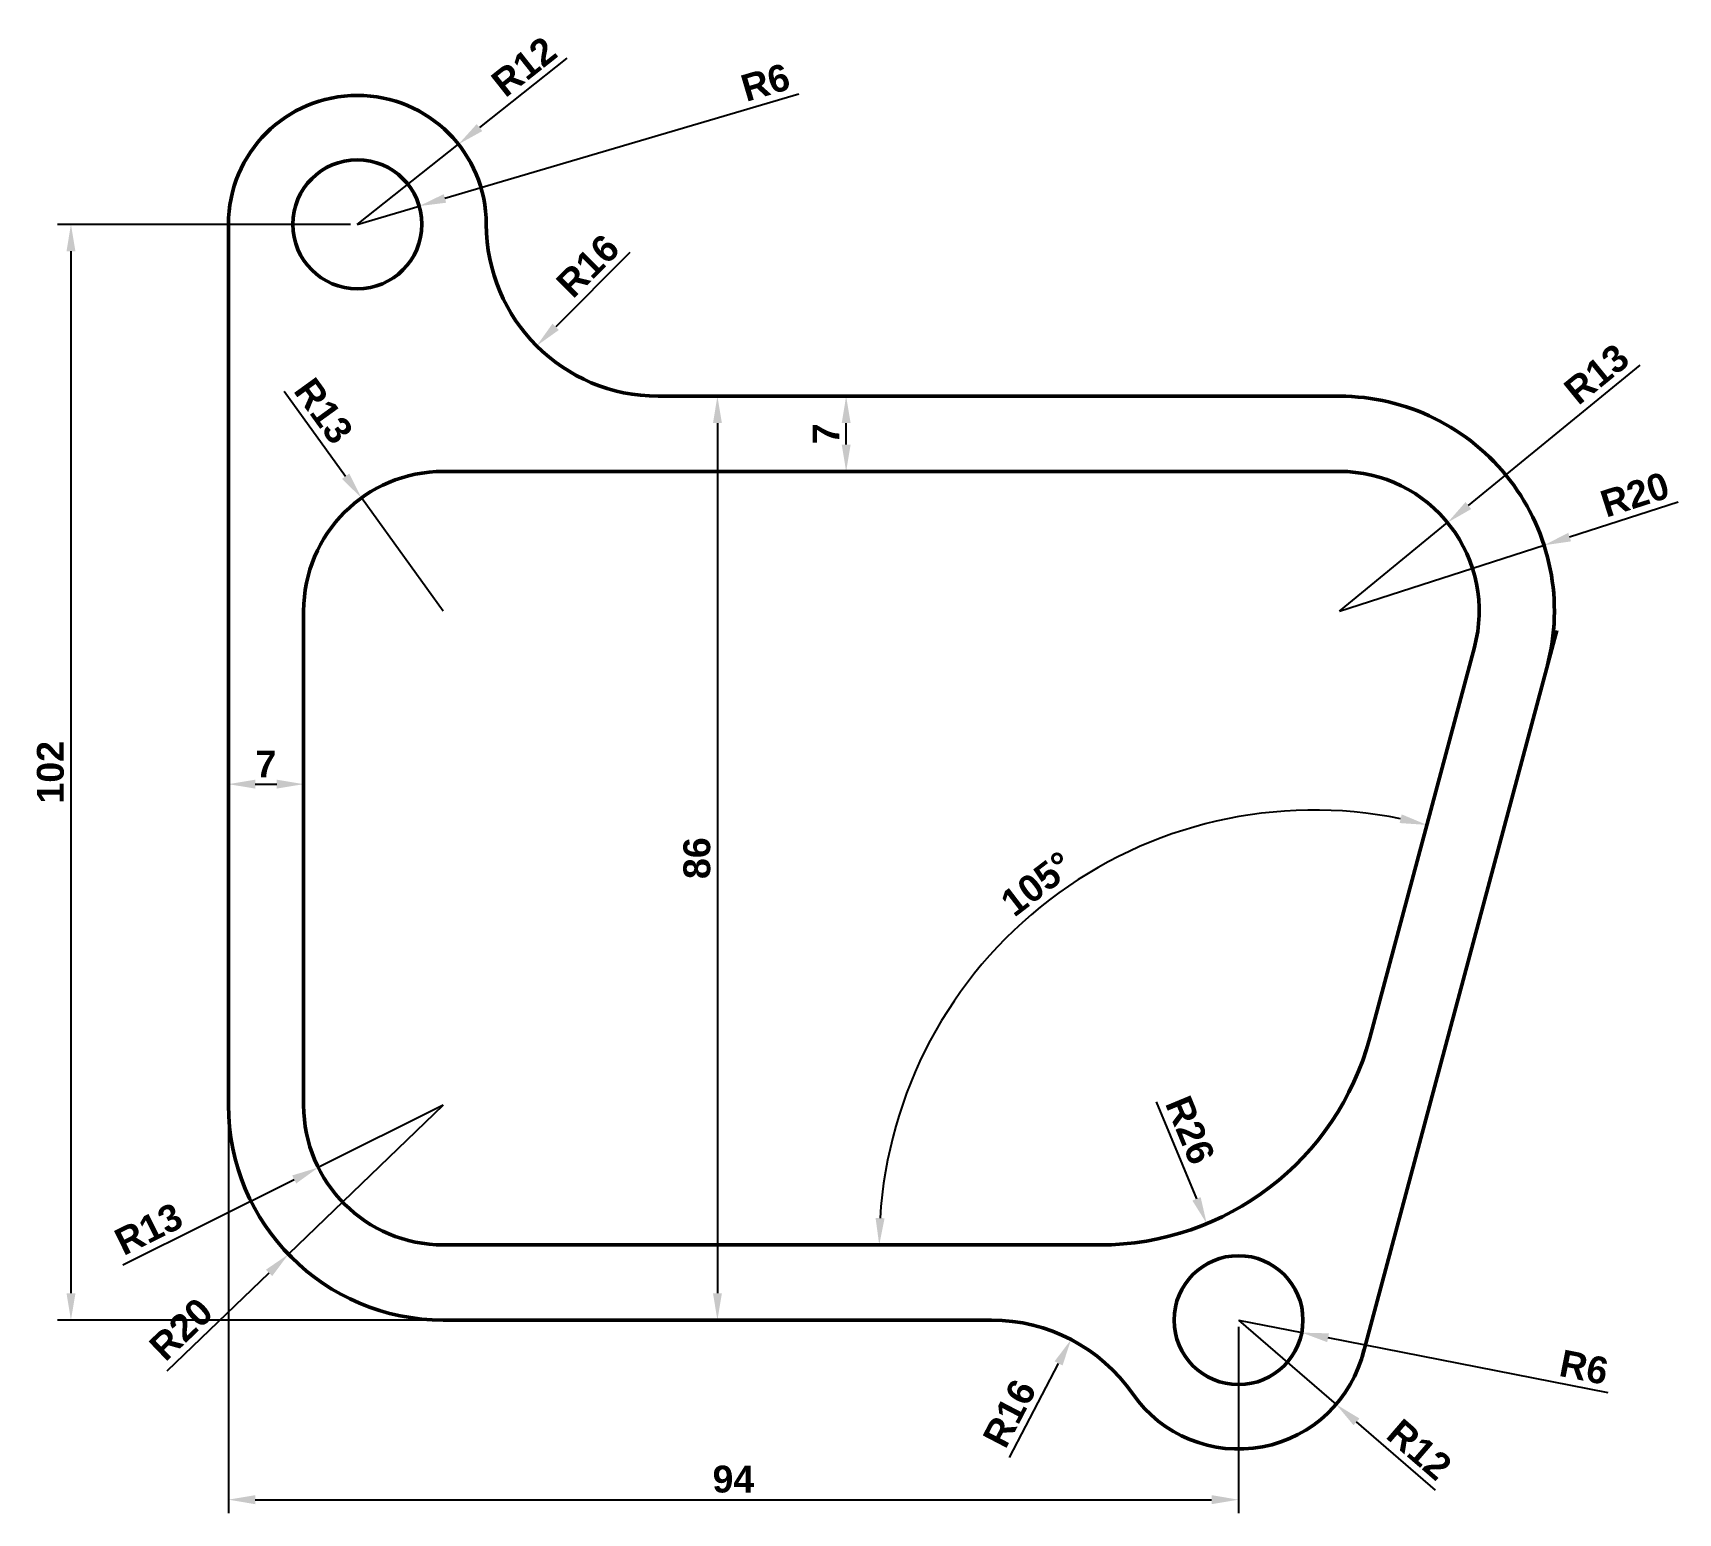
# Model space of a CAD drawing. Header units: millimetres. Extents: x -80 to 2390, y -80 to 2523.
# Drawn here: x 890.5 to 1043.6, y 2345 to 2482.7 of the extents above.
import ezdxf

# ---------------------------------------------------------------- set-up
doc = ezdxf.new("R2010")
doc.units = ezdxf.units.MM
doc.layers.add('Kesik kesik', color=7, linetype='Continuous', lineweight=50)
doc.styles.get("Standard").update_dxf_attribs({"font": 'arialbd.ttf'})
doc.dimstyles.new('ISO-25', dxfattribs={"dimtxt": 2.5, "dimasz": 2.5, "dimexe": 1.25, "dimexo": 0.625, "dimtad": 1, "dimtxsty": 'Standard', "dimcen": 2.5, "dimadec": 0, "dimazin": 0, "dimtfac": 1, "dimtmove": 0, "dimatfit": 3, "dimfxl": 1, "dimarcsym": 0})

# ---------------------------------------------------------------- blocks, each defined once
blk = doc.blocks.new('*D28')
at = {"layer": 'Defpoints', "color": 0, "transparency": 16777216}
for p in [(1024.67, 2425.55), (995.92, 2407.95), (1014.92, 2389.18), (928.71, 2369.91), (989.81, 2369.91)]:
    blk.add_point(p, dxfattribs=at)
at = {"layer": 'Kesik kesik', "color": 0, "lineweight": -2, "transparency": 16777216}
blk.add_arc((1009.76, 2369.91), 40.48, 78.5393, 176.4607, dxfattribs=at)
at = {"layer": 'Kesik kesik', "color": 0, "transparency": 16777216}
for points in [[(1017.9, 2409.99), (1017.71, 2409.18), (1020.24, 2409.01)], [(969.78, 2372.4), (968.94, 2372.42), (969.28, 2369.91)]]:
    blk.add_solid(points, dxfattribs=at)
at = {"layer": 'Kesik kesik', "color": 0, "transparency": 16777216, "insert": (983.96, 2403.53), "char_height": 2.5, "attachment_point": 5, "rotation": 37.5}
blk.add_mtext('105°', dxfattribs=at)
blk = doc.blocks.new('*D29')
at = {"layer": 'Defpoints', "color": 0, "transparency": 16777216}
for p in [(926.47, 2466.61), (920.71, 2464.91)]:
    blk.add_point(p, dxfattribs=at)
at = {"layer": 'Kesik kesik', "color": 0, "lineweight": -2, "transparency": 16777216}
for p, q in [((961.79, 2477.04), (928.87, 2467.32)), ((920.71, 2464.91), (926.47, 2466.61))]:
    blk.add_line(p, q, dxfattribs=at)
at = {"layer": 'Kesik kesik', "color": 0, "transparency": 16777216}
blk.add_solid([(928.75, 2467.72), (928.98, 2466.92), (926.47, 2466.61)], dxfattribs=at)
at = {"layer": 'Kesik kesik', "color": 0, "transparency": 16777216, "insert": (958.69, 2478.11), "char_height": 2.5, "attachment_point": 5, "rotation": 16.4543}
blk.add_mtext('R6', dxfattribs=at)
blk = doc.blocks.new('*D30')
at = {"layer": 'Defpoints', "color": 0, "transparency": 16777216}
for p in [(930.12, 2472.36), (920.71, 2464.91)]:
    blk.add_point(p, dxfattribs=at)
at = {"layer": 'Kesik kesik', "color": 0, "lineweight": -2, "transparency": 16777216}
for p, q in [((940.22, 2480.37), (932.08, 2473.92)), ((920.71, 2464.91), (930.12, 2472.36))]:
    blk.add_line(p, q, dxfattribs=at)
at = {"layer": 'Kesik kesik', "color": 0, "transparency": 16777216}
blk.add_solid([(931.82, 2474.24), (932.34, 2473.59), (930.12, 2472.36)], dxfattribs=at)
at = {"layer": 'Kesik kesik', "color": 0, "transparency": 16777216, "insert": (936.22, 2479.6), "char_height": 2.5, "attachment_point": 5, "rotation": 38.394}
blk.add_mtext('R12', dxfattribs=at)
blk = doc.blocks.new('*D31')
at = {"layer": 'Defpoints', "color": 0, "transparency": 16777216}
for p in [(921.09, 2439.44), (928.71, 2428.91)]:
    blk.add_point(p, dxfattribs=at)
at = {"layer": 'Kesik kesik', "color": 0, "lineweight": -2, "transparency": 16777216}
for p, q in [((913.91, 2449.37), (919.62, 2441.47)), ((928.71, 2428.91), (921.09, 2439.44))]:
    blk.add_line(p, q, dxfattribs=at)
at = {"layer": 'Kesik kesik', "color": 0, "transparency": 16777216}
blk.add_solid([(919.96, 2441.71), (919.29, 2441.22), (921.09, 2439.44)], dxfattribs=at)
at = {"layer": 'Kesik kesik', "color": 0, "transparency": 16777216, "insert": (917.57, 2447.54), "char_height": 2.5, "attachment_point": 5, "rotation": 305.9027}
blk.add_mtext('R13', dxfattribs=at)
blk = doc.blocks.new('*D32')
at = {"layer": 'Defpoints', "color": 0, "transparency": 16777216}
for p in [(928.71, 2382.91), (917.08, 2377.12)]:
    blk.add_point(p, dxfattribs=at)
at = {"layer": 'Kesik kesik', "color": 0, "lineweight": -2, "transparency": 16777216}
for p, q in [((928.71, 2382.91), (917.08, 2377.12)), ((898.89, 2368.07), (914.84, 2376.01))]:
    blk.add_line(p, q, dxfattribs=at)
at = {"layer": 'Kesik kesik', "color": 0, "transparency": 16777216}
blk.add_solid([(914.65, 2376.38), (915.02, 2375.63), (917.08, 2377.12)], dxfattribs=at)
at = {"layer": 'Kesik kesik', "color": 0, "transparency": 16777216, "insert": (901.29, 2371.39), "char_height": 2.5, "attachment_point": 5, "rotation": 26.4604}
blk.add_mtext('R13', dxfattribs=at)
blk = doc.blocks.new('*D33')
at = {"layer": 'Defpoints', "color": 0, "transparency": 16777216}
for p in [(928.71, 2382.91), (914.3, 2369.04)]:
    blk.add_point(p, dxfattribs=at)
at = {"layer": 'Kesik kesik', "color": 0, "lineweight": -2, "transparency": 16777216}
for p, q in [((928.71, 2382.91), (914.3, 2369.04)), ((903.02, 2358.19), (912.5, 2367.31))]:
    blk.add_line(p, q, dxfattribs=at)
at = {"layer": 'Kesik kesik', "color": 0, "transparency": 16777216}
blk.add_solid([(912.21, 2367.61), (912.79, 2367.01), (914.3, 2369.04)], dxfattribs=at)
at = {"layer": 'Kesik kesik', "color": 0, "transparency": 16777216, "insert": (904.31, 2362.07), "char_height": 2.5, "attachment_point": 5, "rotation": 43.9005}
blk.add_mtext('R20', dxfattribs=at)
blk = doc.blocks.new('*D34')
at = {"layer": 'Defpoints', "color": 0, "transparency": 16777216}
for p in [(987.13, 2361.1), (979.74, 2346.91)]:
    blk.add_point(p, dxfattribs=at)
at = {"layer": 'Kesik kesik', "color": 0, "lineweight": -2, "transparency": 16777216}
blk.add_line((981.41, 2350.13), (985.97, 2358.89), dxfattribs=at)
at = {"layer": 'Kesik kesik', "color": 0, "transparency": 16777216}
blk.add_solid([(985.6, 2359.08), (986.34, 2358.69), (987.13, 2361.1)], dxfattribs=at)
at = {"layer": 'Kesik kesik', "color": 0, "transparency": 16777216, "insert": (981.41, 2354.23), "char_height": 2.5, "attachment_point": 5, "rotation": 62.4855}
blk.add_mtext('R16', dxfattribs=at)
blk = doc.blocks.new('*D35')
at = {"layer": 'Defpoints', "color": 0, "transparency": 16777216}
for p in [(1002.71, 2362.91), (1008.6, 2361.75)]:
    blk.add_point(p, dxfattribs=at)
at = {"layer": 'Kesik kesik', "color": 0, "lineweight": -2, "transparency": 16777216}
for p, q in [((1002.71, 2362.91), (1008.6, 2361.75)), ((1037.11, 2356.14), (1011.05, 2361.27))]:
    blk.add_line(p, q, dxfattribs=at)
at = {"layer": 'Kesik kesik', "color": 0, "transparency": 16777216}
blk.add_solid([(1011.13, 2361.68), (1010.97, 2360.86), (1008.6, 2361.75)], dxfattribs=at)
at = {"layer": 'Kesik kesik', "color": 0, "transparency": 16777216, "insert": (1034.86, 2358.52), "char_height": 2.5, "attachment_point": 5, "rotation": 348.8666}
blk.add_mtext('R6', dxfattribs=at)
blk = doc.blocks.new('*D36')
at = {"layer": 'Defpoints', "color": 0, "transparency": 16777216}
for p in [(1002.71, 2362.91), (1011.8, 2355.07)]:
    blk.add_point(p, dxfattribs=at)
at = {"layer": 'Kesik kesik', "color": 0, "lineweight": -2, "transparency": 16777216}
for p, q in [((1002.71, 2362.91), (1011.8, 2355.07)), ((1021.06, 2347.09), (1013.69, 2353.44))]:
    blk.add_line(p, q, dxfattribs=at)
at = {"layer": 'Kesik kesik', "color": 0, "transparency": 16777216}
blk.add_solid([(1013.97, 2353.76), (1013.42, 2353.13), (1011.8, 2355.07)], dxfattribs=at)
at = {"layer": 'Kesik kesik', "color": 0, "transparency": 16777216, "insert": (1019.55, 2350.87), "char_height": 2.5, "attachment_point": 5, "rotation": 319.2232}
blk.add_mtext('R12', dxfattribs=at)
blk = doc.blocks.new('*D37')
at = {"layer": 'Defpoints', "color": 0, "transparency": 16777216}
for p in [(1022.17, 2437.15), (1012.11, 2428.91)]:
    blk.add_point(p, dxfattribs=at)
at = {"layer": 'Kesik kesik', "color": 0, "lineweight": -2, "transparency": 16777216}
for p, q in [((1040.05, 2451.8), (1024.1, 2438.73)), ((1012.11, 2428.91), (1022.17, 2437.15))]:
    blk.add_line(p, q, dxfattribs=at)
at = {"layer": 'Kesik kesik', "color": 0, "transparency": 16777216}
blk.add_solid([(1023.84, 2439.06), (1024.37, 2438.41), (1022.17, 2437.15)], dxfattribs=at)
at = {"layer": 'Kesik kesik', "color": 0, "transparency": 16777216, "insert": (1036.04, 2450.97), "char_height": 2.5, "attachment_point": 5, "rotation": 39.322}
blk.add_mtext('R13', dxfattribs=at)
blk = doc.blocks.new('*D38')
at = {"layer": 'Defpoints', "color": 0, "transparency": 16777216}
for p in [(1031.15, 2435.04), (1012.11, 2428.91)]:
    blk.add_point(p, dxfattribs=at)
at = {"layer": 'Kesik kesik', "color": 0, "lineweight": -2, "transparency": 16777216}
for p, q in [((1043.62, 2439.05), (1033.53, 2435.8)), ((1012.11, 2428.91), (1031.15, 2435.04))]:
    blk.add_line(p, q, dxfattribs=at)
at = {"layer": 'Kesik kesik', "color": 0, "transparency": 16777216}
blk.add_solid([(1033.4, 2436.2), (1033.66, 2435.4), (1031.15, 2435.04)], dxfattribs=at)
at = {"layer": 'Kesik kesik', "color": 0, "transparency": 16777216, "insert": (1039.6, 2439.75), "char_height": 2.5, "attachment_point": 5, "rotation": 17.829}
blk.add_mtext('R20', dxfattribs=at)
blk = doc.blocks.new('*D39')
at = {"layer": 'Defpoints', "color": 0, "transparency": 16777216}
for p in [(948.71, 2464.91), (937.4, 2453.6)]:
    blk.add_point(p, dxfattribs=at)
at = {"layer": 'Kesik kesik', "color": 0, "lineweight": -2, "transparency": 16777216}
blk.add_line((946.08, 2462.28), (939.17, 2455.37), dxfattribs=at)
at = {"layer": 'Kesik kesik', "color": 0, "transparency": 16777216}
blk.add_solid([(938.87, 2455.66), (939.46, 2455.07), (937.4, 2453.6)], dxfattribs=at)
at = {"layer": 'Kesik kesik', "color": 0, "transparency": 16777216, "insert": (942.16, 2461.05), "char_height": 2.5, "attachment_point": 5, "rotation": 45}
blk.add_mtext('R16', dxfattribs=at)
blk = doc.blocks.new('*D40')
at = {"layer": 'Defpoints', "color": 0, "transparency": 16777216}
for p in [(989.81, 2395.91), (999.76, 2371.89)]:
    blk.add_point(p, dxfattribs=at)
at = {"layer": 'Kesik kesik', "color": 0, "lineweight": -2, "transparency": 16777216}
blk.add_line((995.06, 2383.23), (998.8, 2374.2), dxfattribs=at)
at = {"layer": 'Kesik kesik', "color": 0, "transparency": 16777216}
blk.add_solid([(999.19, 2374.36), (998.42, 2374.04), (999.76, 2371.89)], dxfattribs=at)
at = {"layer": 'Kesik kesik', "color": 0, "transparency": 16777216, "insert": (998.21, 2380.6), "char_height": 2.5, "attachment_point": 5, "rotation": 292.4964}
blk.add_mtext('R26', dxfattribs=at)
blk = doc.blocks.new('*D41')
at = {"layer": 'Defpoints', "color": 0, "transparency": 16777216}
for p in [(920.71, 2464.91), (894.06, 2362.91), (928.71, 2362.91)]:
    blk.add_point(p, dxfattribs=at)
at = {"layer": 'Kesik kesik', "color": 0, "lineweight": -2, "transparency": 16777216}
for p, q in [((920.09, 2464.91), (892.81, 2464.91)), ((894.06, 2462.41), (894.06, 2365.41)), ((928.09, 2362.91), (892.81, 2362.91))]:
    blk.add_line(p, q, dxfattribs=at)
at = {"layer": 'Kesik kesik', "color": 0, "transparency": 16777216}
for points in [[(893.65, 2462.41), (894.48, 2462.41), (894.06, 2464.91)], [(893.65, 2365.41), (894.48, 2365.41), (894.06, 2362.91)]]:
    blk.add_solid(points, dxfattribs=at)
at = {"layer": 'Kesik kesik', "color": 0, "transparency": 16777216, "insert": (892.16, 2413.91), "char_height": 2.5, "attachment_point": 5, "rotation": 90}
blk.add_mtext('102', dxfattribs=at)
blk = doc.blocks.new('*D42')
at = {"layer": 'Defpoints', "color": 0, "transparency": 16777216}
for p in [(908.71, 2382.91), (1002.71, 2362.91), (1002.71, 2346.2)]:
    blk.add_point(p, dxfattribs=at)
at = {"layer": 'Kesik kesik', "color": 0, "lineweight": -2, "transparency": 16777216}
for p, q in [((908.71, 2382.29), (908.71, 2344.95)), ((1002.71, 2362.29), (1002.71, 2344.95)), ((911.21, 2346.2), (1000.21, 2346.2))]:
    blk.add_line(p, q, dxfattribs=at)
at = {"layer": 'Kesik kesik', "color": 0, "transparency": 16777216}
for points in [[(911.21, 2346.62), (911.21, 2345.78), (908.71, 2346.2)], [(1000.21, 2346.62), (1000.21, 2345.78), (1002.71, 2346.2)]]:
    blk.add_solid(points, dxfattribs=at)
at = {"layer": 'Kesik kesik', "color": 0, "transparency": 16777216, "insert": (955.71, 2348.1), "char_height": 2.5, "attachment_point": 5}
blk.add_mtext('94', dxfattribs=at)
blk = doc.blocks.new('*D43')
at = {"layer": 'Defpoints', "color": 0, "transparency": 16777216}
for p in [(948.71, 2448.91), (954.22, 2362.91), (954.22, 2362.91)]:
    blk.add_point(p, dxfattribs=at)
at = {"layer": 'Kesik kesik', "color": 0, "lineweight": -2, "transparency": 16777216}
for p, q in [((949.34, 2448.91), (955.47, 2448.91)), ((954.22, 2446.41), (954.22, 2365.41)), ((954.85, 2362.91), (955.47, 2362.91))]:
    blk.add_line(p, q, dxfattribs=at)
at = {"layer": 'Kesik kesik', "color": 0, "transparency": 16777216}
for points in [[(953.81, 2446.41), (954.64, 2446.41), (954.22, 2448.91)], [(953.81, 2365.41), (954.64, 2365.41), (954.22, 2362.91)]]:
    blk.add_solid(points, dxfattribs=at)
at = {"layer": 'Kesik kesik', "color": 0, "transparency": 16777216, "insert": (952.32, 2405.91), "char_height": 2.5, "attachment_point": 5, "rotation": 90}
blk.add_mtext('86', dxfattribs=at)
blk = doc.blocks.new('*D44')
at = {"layer": 'Defpoints', "color": 0, "transparency": 16777216}
for p in [(915.71, 2428.91), (908.71, 2423.91), (915.71, 2412.8)]:
    blk.add_point(p, dxfattribs=at)
at = {"layer": 'Kesik kesik', "color": 0, "lineweight": -2, "transparency": 16777216}
for p, q in [((915.71, 2428.29), (915.71, 2411.55)), ((908.71, 2423.29), (908.71, 2411.55)), ((911.21, 2412.8), (913.21, 2412.8))]:
    blk.add_line(p, q, dxfattribs=at)
at = {"layer": 'Kesik kesik', "color": 0, "transparency": 16777216}
for points in [[(911.21, 2413.22), (911.21, 2412.39), (908.71, 2412.8)], [(913.21, 2413.22), (913.21, 2412.39), (915.71, 2412.8)]]:
    blk.add_solid(points, dxfattribs=at)
at = {"layer": 'Kesik kesik', "color": 0, "transparency": 16777216, "insert": (912.21, 2414.68), "char_height": 2.5, "attachment_point": 5}
blk.add_mtext('7', dxfattribs=at)
blk = doc.blocks.new('*D45')
at = {"layer": 'Defpoints', "color": 0, "transparency": 16777216}
for p in [(966.2, 2448.91), (980.41, 2448.91), (970.41, 2441.91)]:
    blk.add_point(p, dxfattribs=at)
at = {"layer": 'Kesik kesik', "color": 0, "lineweight": -2, "transparency": 16777216}
for p, q in [((979.79, 2448.91), (964.95, 2448.91)), ((966.2, 2444.41), (966.2, 2446.41)), ((969.79, 2441.91), (964.95, 2441.91))]:
    blk.add_line(p, q, dxfattribs=at)
at = {"layer": 'Kesik kesik', "color": 0, "transparency": 16777216}
for points in [[(965.79, 2446.41), (966.62, 2446.41), (966.2, 2448.91)], [(965.79, 2444.41), (966.62, 2444.41), (966.2, 2441.91)]]:
    blk.add_solid(points, dxfattribs=at)
at = {"layer": 'Kesik kesik', "color": 0, "transparency": 16777216, "insert": (964.33, 2445.41), "char_height": 2.5, "attachment_point": 5, "rotation": 90}
blk.add_mtext('7', dxfattribs=at)

msp = doc.modelspace()

# ---------------------------------------------------------------- linework, layer by layer
at = {"layer": 'Kesik kesik', "color": 41, "true_color": 0xf4ee51}
for p, q in [((908.714, 2464.912), (908.714, 2382.912)), ((948.714, 2448.912), (1012.111, 2448.912)), ((928.714, 2441.912), (1012.111, 2441.912)), ((915.714, 2428.912), (915.714, 2382.912)), ((1014.211, 2359.474), (1032.328, 2427.089)), ((1014.924, 2389.183), (1024.668, 2425.547)), ((928.714, 2369.912), (989.81, 2369.912)), ((928.714, 2362.912), (979.736, 2362.912)), ((928.714, 2362.912), (979.736, 2362.912))]:
    msp.add_line(p, q, dxfattribs=at)
for centre in [(920.714, 2464.912), (1002.714, 2362.912)]:
    msp.add_circle(centre, 6, dxfattribs=at)
for centre, radius, start, end in [((920.714, 2464.912), 12, 0, 180), ((948.714, 2464.912), 16, 180, 270), ((1012.111, 2428.912), 20, 345, 90), ((928.714, 2428.912), 13, 90, 180), ((1012.111, 2428.912), 13, 345, 90), ((989.81, 2395.912), 26, 270, 345), ((928.714, 2382.912), 20, 180, 270), ((928.714, 2382.912), 13, 180, 270), ((979.736, 2346.912), 16, 34.8499, 90), ((1002.714, 2362.912), 12, 214.8499, 346.65005)]:
    msp.add_arc(centre, radius, start, end, dxfattribs=at)

# ---------------------------------------------------------------- dimensions: what is measured, and where the dimension line sits
at = {"layer": 'Kesik kesik'}
for center, mpoint, picture, middle in [((920.714, 2464.912), (930.119, 2472.365), '*D30', (937.384, 2478.122)), ((920.714, 2464.912), (926.468, 2466.612), '*D29', (959.229, 2476.287)), ((948.714, 2464.912), (937.4, 2453.598), '*D39', (943.508, 2459.707)), ((1012.111, 2428.912), (1022.168, 2437.15), '*D37', (1037.244, 2449.499)), ((1012.111, 2428.912), (1031.151, 2435.036), '*D38', (1040.181, 2437.94)), ((989.81, 2395.912), (999.759, 2371.891), '*D40', (996.453, 2379.872)), ((928.714, 2382.912), (917.076, 2377.12), '*D32', (902.14, 2369.686)), ((928.714, 2382.912), (914.303, 2369.044), '*D33', (905.627, 2360.695)), ((1002.714, 2362.912), (1008.601, 2361.754), '*D35', (1034.491, 2356.659)), ((979.736, 2346.912), (987.127, 2361.102), '*D34', (983.092, 2353.356))]:
    dim = msp.add_radius_dim(center=center, mpoint=mpoint, dimstyle='ISO-25', dxfattribs=at)
    dim.commit()
    dim.dimension.update_dxf_attribs({"geometry": picture, "text_midpoint": middle, "dimtype": 164})
for base, p1, p2, picture, middle in [((894.063, 2362.912), (920.714, 2464.912), (928.714, 2362.912), '*D41', (892.161, 2413.912)), ((954.225, 2362.912), (948.714, 2448.912), (954.225, 2362.912), '*D43', (952.322, 2405.912)), ((966.204, 2448.912), (970.413, 2441.912), (980.413, 2448.912), '*D45', (964.329, 2445.412))]:
    dim = msp.add_linear_dim(base=base, p1=p1, p2=p2, angle=90, dimstyle='ISO-25', dxfattribs=at)
    dim.commit()
    dim.dimension.update_dxf_attribs({"geometry": picture, "text_midpoint": middle})
for center, mpoint, picture, middle in [((928.714, 2428.912), (921.091, 2439.442), '*D31', (917.573, 2447.544)), ((1002.714, 2362.912), (1011.801, 2355.075), '*D36', (1019.551, 2350.873))]:
    dim = msp.add_radius_dim(center=center, mpoint=mpoint, dimstyle='ISO-25', dxfattribs=at)
    dim.commit()
    dim.dimension.update_dxf_attribs({"geometry": picture, "text_midpoint": middle})
for base, p1, p2, picture, middle in [((915.714, 2412.803), (908.714, 2423.912), (915.714, 2428.912), '*D44', (912.214, 2414.678)), ((1002.714, 2346.2), (908.714, 2382.912), (1002.714, 2362.912), '*D42', (955.714, 2348.103))]:
    dim = msp.add_linear_dim(base=base, p1=p1, p2=p2, dimstyle='ISO-25', dxfattribs=at)
    dim.commit()
    dim.dimension.update_dxf_attribs({"geometry": picture, "text_midpoint": middle})
at = {"layer": 'Kesik kesik', "color": 7}
dim = msp.add_angular_dim_2l(base=(995.917, 2407.949), line1=((1014.924, 2389.183), (1024.668, 2425.547)), line2=((928.714, 2369.912), (989.81, 2369.912)), dimstyle='ISO-25', dxfattribs=at)
dim.commit()
dim.dimension.update_dxf_attribs({"geometry": '*D28', "text_midpoint": (983.962, 2403.534)})

doc.saveas('drawing.dxf')
